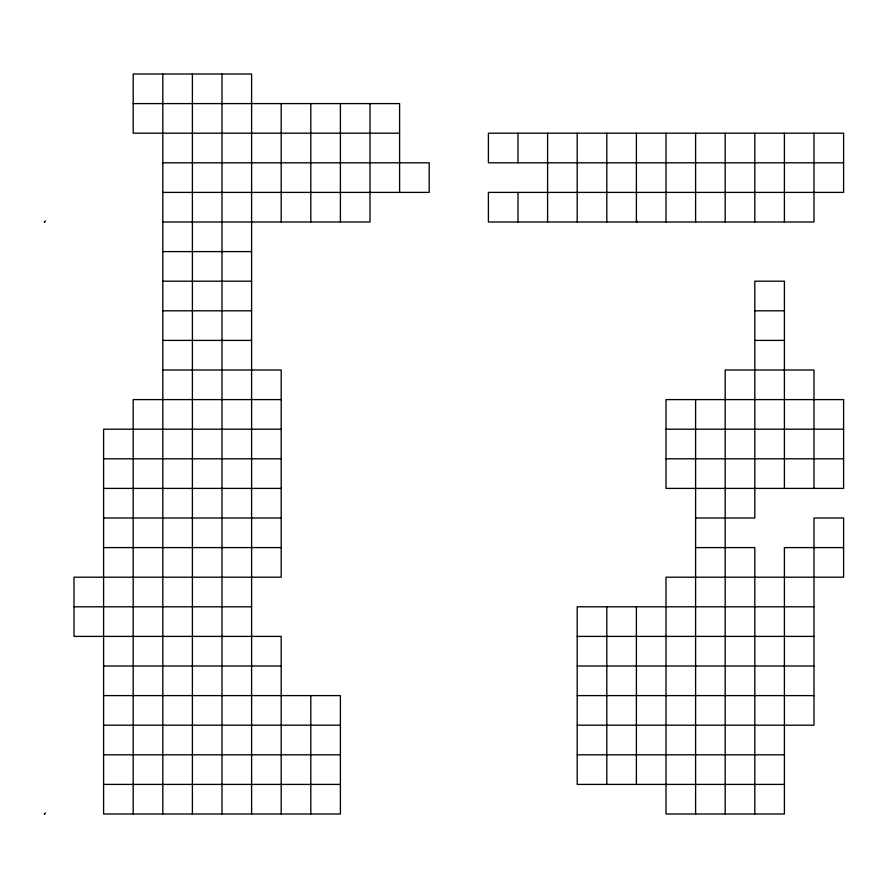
<?xml version="1.0" encoding="UTF-8"?>
<svg xmlns="http://www.w3.org/2000/svg" width="888" height="888" viewBox="0 0 888 888"><rect width="100%" height="100%" fill="white"/><g stroke="black" fill="none" stroke-linecap="round" stroke-linejoin="round"><path stroke-width="1.33" d="M133.2 103.596L399.6 103.596L399.6 192.396M399.6 133.2L133.2 133.2L133.2 74.004L251.604 74.004L251.604 813.996M162.804 162.804L429.204 162.804L429.204 192.396L162.804 192.396M843.6 162.804L488.4 162.804L488.4 133.2L843.6 133.2L843.6 192.396L488.4 192.396L488.4 222L813.996 222L813.996 133.2M162.804 222L369.996 222L369.996 103.596M162.804 251.604L251.604 251.604M162.804 281.196L251.604 281.196M162.804 310.8L251.604 310.8M754.8 310.8L784.404 310.8M162.804 340.404L251.604 340.404M754.8 340.404L784.404 340.404M162.804 369.996L281.196 369.996L281.196 577.2L74.004 577.2L74.004 636.396L281.196 636.396L281.196 813.996M281.196 399.6L133.2 399.6L133.2 813.996M281.196 429.204L103.596 429.204L103.596 813.996L340.404 813.996L340.404 695.604L103.596 695.604M666 429.204L843.6 429.204M103.596 458.796L281.196 458.796M666 458.796L843.6 458.796M103.596 488.4L281.196 488.4M103.596 518.004L281.196 518.004M695.604 518.004L754.8 518.004L754.8 281.196L784.404 281.196L784.404 488.4M103.596 547.596L281.196 547.596M695.604 547.596L754.8 547.596L754.8 813.996M843.6 547.596L784.404 547.596L784.404 813.996L666 813.996L666 577.2L843.6 577.2L843.6 518.004L813.996 518.004L813.996 725.196L577.2 725.196M74.004 606.804L251.604 606.804M813.996 606.804L577.2 606.804L577.2 784.404L784.404 784.404M577.2 636.396L813.996 636.396M103.596 666L281.196 666M577.2 666L813.996 666M577.2 695.604L813.996 695.604M103.596 725.196L340.404 725.196M103.596 754.8L340.404 754.8M577.2 754.8L784.404 754.8M103.596 784.404L340.404 784.404M813.996 488.4L813.996 369.996L725.196 369.996L725.196 813.996M784.404 133.2L784.404 222M754.8 133.2L754.8 222M725.196 133.2L725.196 222M695.604 133.2L695.604 222M695.604 399.6L695.604 813.996M666 133.2L666 222M637.151 222L637.151 221.245L636.396 222L636.396 133.2M636.396 606.804L636.396 784.404M606.804 133.2L606.804 222M606.804 606.804L606.804 784.404M577.2 133.2L577.2 222M547.596 133.2L547.596 222M518.004 133.2L518.004 162.804M518.004 192.396L518.004 222M340.404 103.596L340.404 222M310.8 103.596L310.8 222M310.8 695.604L310.8 813.996M281.196 103.596L281.196 222M222 74.004L222 813.996M192.396 74.004L192.396 813.996M162.804 74.004L162.804 813.996M45.155 221.245L44.4 222L45.155 221.245M45.155 813.253L44.4 813.996L45.155 813.253M843.6 399.6L666 399.6L666 488.4L843.6 488.4L843.6 399.6"/></g></svg>
